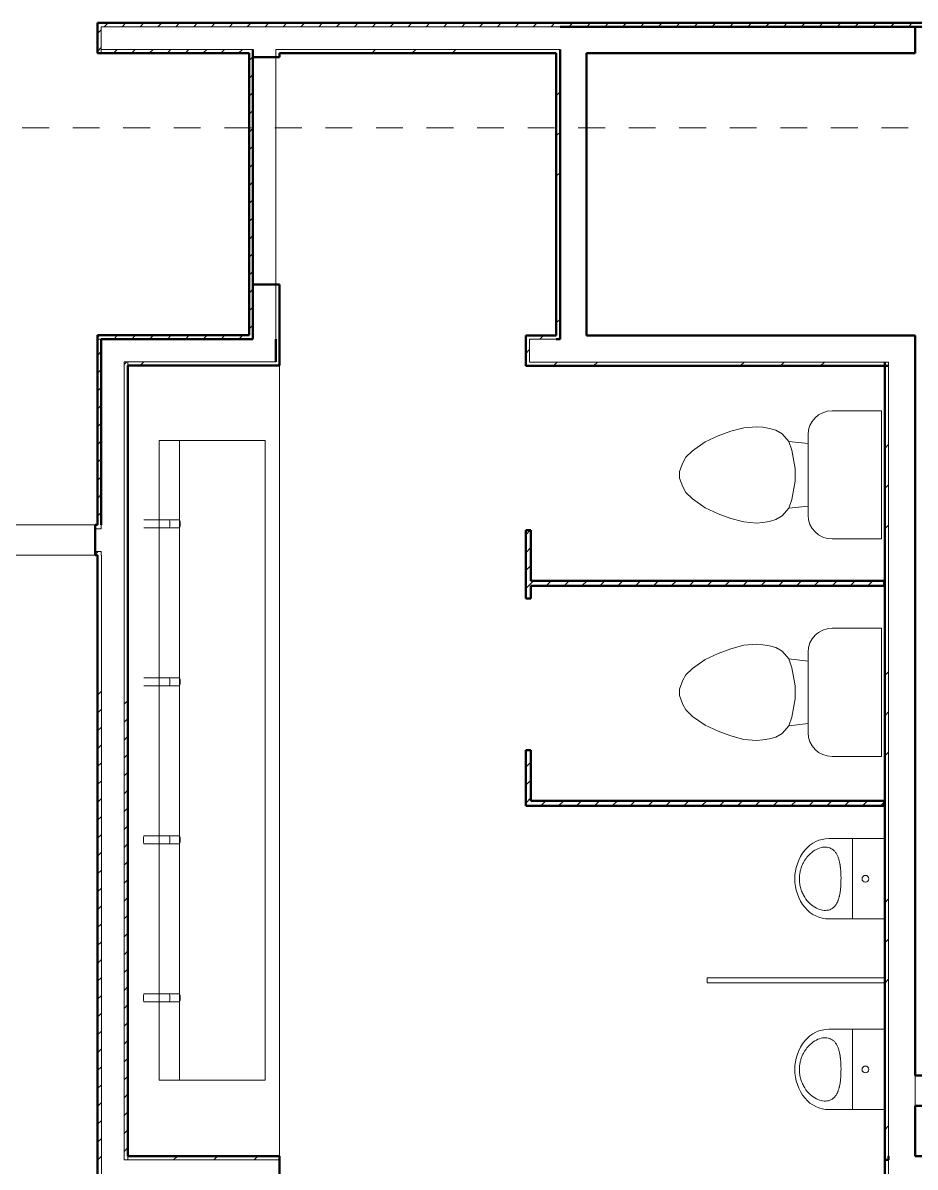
# Model space of a CAD drawing. Header units: inches. Extents: x -3 to 209, y -384 to 20.
# Drawn here: x 158.563 to 162.094, y -181.977 to -177.453 of the extents above; entities that cross this region are included whole.
import ezdxf

# ---------------------------------------------------------------- set-up
doc = ezdxf.new("R2010")
doc.units = ezdxf.units.IN
doc.header["$MEASUREMENT"] = 0
doc.linetypes.add('Grid Line', pattern=[0.022225, 0.0127, -0.003175, 0.003175, -0.003175])
doc.linetypes.add('Grid Line 1_2_', pattern=[0.022225, 0.0127, -0.003175, 0.003175, -0.003175])
for name, color, linetype, lineweight in [('A-GENM', 253, 'Continuous', 9), ('A-WALL-PATT', 253, 'Continuous', 50), ('P-SANR-FIXT', 253, 'Continuous', 9), ('S-GRID', 253, 'Continuous', 9)]:
    doc.layers.add(name, color=color, linetype=linetype, lineweight=lineweight)
doc.layers.add('A-WALL', color=253, linetype='Continuous')

msp = doc.modelspace()

# ---------------------------------------------------------------- linework, layer by layer
at = {"layer": 'A-GENM'}
for p, q in [((159.5787, -181.9336), (159.5787, -178.8036)), ((159.1025, -181.6336), (159.1025, -179.1036)), ((159.1025, -179.1036), (159.5217, -179.1036)), ((159.1825, -179.1036), (159.1825, -181.6336)), ((159.5217, -179.1036), (159.5217, -181.6336)), ((159.1025, -181.6336), (159.5217, -181.6336))]:
    msp.add_line(p, q, dxfattribs=at)
at = {"layer": 'A-WALL', "lineweight": 50}
for p, q in [((165.1732, -177.4525), (158.8586, -177.4525)), ((158.8586, -177.4525), (158.8586, -177.4675)), ((158.8586, -177.4675), (158.8586, -177.5725)), ((162.0932, -177.4675), (160.6888, -177.4675)), ((160.6888, -177.4675), (165.1732, -177.4675)), ((162.0932, -177.5725), (162.0932, -177.4675)), ((158.8586, -177.5725), (158.8736, -177.5725)), ((158.8736, -177.5725), (159.4586, -177.5725)), ((159.4586, -177.5725), (159.4586, -178.6875)), ((159.4736, -177.5575), (159.4736, -177.5875)), ((159.4736, -177.5725), (159.4736, -177.5575)), ((159.4736, -178.7025), (159.4736, -177.5725)), ((159.5786, -177.5875), (159.5786, -177.5725)), ((159.5786, -177.5725), (160.6738, -177.5725)), ((160.6738, -177.5725), (160.6738, -178.6887)), ((160.6888, -177.5575), (160.6888, -177.5725)), ((160.6888, -177.5725), (160.6888, -177.5575)), ((160.6888, -177.5725), (160.6888, -178.7037)), ((160.6888, -178.7037), (160.6888, -177.5725)), ((160.7938, -178.6887), (160.7938, -177.5725)), ((160.7938, -177.5725), (162.0932, -177.5725)), ((159.4736, -177.5875), (159.5636, -177.5875)), ((159.5636, -177.5875), (159.5786, -177.5875)), ((159.5636, -178.4875), (159.4736, -178.4875)), ((159.4736, -178.4875), (159.4736, -178.7025)), ((159.5786, -178.4875), (159.5636, -178.4875)), ((159.5786, -178.7925), (159.5786, -178.4875)), ((159.4586, -178.6875), (158.8586, -178.6875)), ((158.8586, -178.6875), (158.8586, -178.7025)), ((158.8586, -178.7025), (158.8586, -179.4378)), ((159.4736, -178.7025), (158.8736, -178.7025)), ((158.8736, -178.7025), (158.8736, -178.7925)), ((158.8736, -178.7025), (159.4586, -178.7025)), ((158.8736, -179.4378), (158.8736, -178.7025)), ((159.4586, -178.7025), (159.4736, -178.7025)), ((159.5636, -178.7925), (159.5636, -178.7025)), ((159.5636, -178.7025), (159.5636, -178.7925)), ((160.6738, -178.6887), (160.5532, -178.6887)), ((160.5532, -178.6887), (160.5532, -178.7037)), ((160.5532, -178.7037), (160.5532, -178.7937)), ((160.6888, -178.7037), (160.6738, -178.7037)), ((160.6738, -178.7037), (160.6888, -178.7037)), ((162.0932, -178.6887), (160.7938, -178.6887)), ((162.0932, -178.7937), (162.0932, -178.6887)), ((158.8736, -178.7925), (158.8736, -179.4378)), ((159.5786, -178.8075), (159.5786, -178.7925)), ((160.5532, -178.7937), (160.5532, -178.8087)), ((161.9732, -178.7937), (161.9732, -182.0535)), ((162.0932, -181.6146), (162.0932, -178.7937)), ((158.9786, -178.8075), (159.5786, -178.8075)), ((158.9787, -181.9336), (158.9787, -178.8075)), ((160.5732, -178.8087), (160.5532, -178.8087)), ((160.5532, -178.8087), (161.9882, -178.8087)), ((158.8586, -179.4378), (158.8489, -179.4378)), ((158.8489, -179.4378), (158.8489, -179.4528)), ((158.8489, -179.4528), (158.8489, -179.5428)), ((160.5533, -179.4588), (160.5533, -179.7288)), ((160.5733, -179.4588), (160.5533, -179.4588)), ((160.5733, -179.6588), (160.5733, -179.4588)), ((158.8489, -179.5428), (158.8489, -179.5578)), ((158.8489, -179.5578), (158.8586, -179.5578)), ((158.8587, -179.5578), (158.8587, -185.0436)), ((161.9707, -179.6588), (160.5733, -179.6588)), ((161.9707, -179.6788), (161.9707, -179.6588)), ((160.5733, -179.7288), (160.5733, -179.6788)), ((160.5733, -179.6788), (161.9707, -179.6788)), ((160.5533, -179.7288), (160.5733, -179.7288)), ((160.5533, -180.3288), (160.5533, -180.5488)), ((160.5733, -180.3288), (160.5533, -180.3288)), ((160.5733, -180.5288), (160.5733, -180.3288)), ((160.5533, -180.5488), (160.5733, -180.5488)), ((161.9707, -180.5288), (160.5733, -180.5288)), ((160.5733, -180.5488), (161.9707, -180.5488)), ((161.9707, -180.5488), (161.9707, -180.5288)), ((162.7906, -181.6146), (162.0932, -181.6146)), ((162.0932, -181.9335), (162.0932, -181.7346)), ((162.0932, -181.7346), (162.7906, -181.7346)), ((159.5787, -181.9336), (158.9787, -181.9336)), ((159.5787, -181.9486), (159.5787, -181.9336)), ((159.5787, -182.0386), (159.5787, -181.9486)), ((161.9732, -181.9485), (161.9882, -181.9485)), ((161.9882, -181.9485), (161.9882, -181.9335)), ((168.4052, -181.9335), (162.0932, -181.9335))]:
    msp.add_line(p, q, dxfattribs=at)
at = {"layer": 'A-WALL', "lineweight": 18}
for p, q in [((160.6888, -177.4675), (158.8736, -177.4675)), ((158.8736, -177.4675), (158.8736, -177.5575)), ((158.8736, -177.4675), (160.6888, -177.4675)), ((158.8736, -177.5575), (159.4736, -177.5575)), ((159.4736, -177.5575), (158.8736, -177.5575)), ((158.8736, -177.5575), (158.8736, -177.5725)), ((159.5636, -177.5875), (159.5636, -177.5575)), ((159.5786, -177.5575), (159.5636, -177.5575)), ((159.5636, -177.5575), (159.5636, -177.5875)), ((159.5786, -177.5575), (160.6888, -177.5575)), ((160.6888, -177.5575), (159.5786, -177.5575)), ((159.5636, -178.7025), (159.5636, -178.4875)), ((159.5636, -178.4875), (159.5636, -178.7025)), ((158.8736, -178.7025), (158.8586, -178.7025)), ((160.6738, -178.7037), (160.5682, -178.7037)), ((160.5682, -178.7037), (160.5682, -178.7937)), ((160.5682, -178.7037), (160.6738, -178.7037)), ((158.9786, -178.7925), (158.9636, -178.7925)), ((158.9637, -178.7925), (158.9637, -181.9486)), ((158.9637, -181.9486), (158.9637, -178.7926)), ((158.9786, -178.7925), (159.5636, -178.7925)), ((159.5636, -178.7925), (158.9786, -178.7925)), ((158.9786, -178.7925), (158.9786, -178.8075)), ((160.5682, -178.7937), (160.7938, -178.7937)), ((160.7938, -178.7937), (160.5682, -178.7937)), ((160.7938, -178.7937), (161.9732, -178.7937)), ((161.9882, -178.7937), (160.7938, -178.7937)), ((161.9882, -178.7937), (161.9732, -178.7937)), ((161.9882, -178.7937), (161.9882, -178.8087)), ((161.9882, -178.8087), (161.9882, -178.7937)), ((161.9882, -178.8087), (161.9882, -178.7937)), ((161.9882, -178.8087), (161.9882, -181.9335)), ((161.9882, -182.0535), (161.9882, -178.8087)), ((158.8736, -179.4528), (158.8736, -179.4378)), ((158.8736, -179.4528), (158.8489, -179.4528)), ((158.8489, -179.4528), (158.8736, -179.4528)), ((158.8489, -179.5428), (158.8736, -179.5428)), ((158.8736, -179.5428), (158.8489, -179.5428)), ((158.8736, -179.5578), (158.8736, -179.5428)), ((158.8737, -179.5578), (158.8737, -184.9336)), ((158.8737, -182.0386), (158.8737, -179.5578)), ((161.2707, -181.2288), (161.9707, -181.2288)), ((161.2707, -181.2288), (161.2707, -181.2488)), ((161.9707, -181.2288), (161.9707, -181.2488)), ((161.9707, -181.2488), (161.2707, -181.2488)), ((162.0932, -181.6146), (162.0932, -181.7346)), ((158.9637, -181.9486), (158.9787, -181.9486)), ((158.9787, -181.9336), (158.9787, -181.9486)), ((159.5787, -181.9486), (158.9787, -181.9486)), ((158.9787, -181.9486), (159.5787, -181.9486)), ((161.9882, -181.9485), (161.9882, -181.9335))]:
    msp.add_line(p, q, dxfattribs=at)
at = {"layer": 'A-WALL', "lineweight": 9}
for p, q in [((159.5636, -177.5875), (159.5636, -178.4875)), ((157.2889, -179.4378), (158.8489, -179.4378)), ((158.8489, -179.5578), (157.2889, -179.5578))]:
    msp.add_line(p, q, dxfattribs=at)
at = {"layer": 'A-WALL-PATT', "linetype": 'Continuous', "lineweight": 9}
for p, q in [((158.8586, -177.4944), (158.8736, -177.4794)), ((158.8855, -177.4675), (158.9005, -177.4525)), ((158.9562, -177.4675), (158.9712, -177.4525)), ((159.0269, -177.4675), (159.0419, -177.4525)), ((159.0976, -177.4675), (159.1126, -177.4525)), ((159.1683, -177.4675), (159.1833, -177.4525)), ((159.239, -177.4675), (159.254, -177.4525)), ((159.3097, -177.4675), (159.3247, -177.4525)), ((159.3805, -177.4675), (159.3955, -177.4525)), ((159.4512, -177.4675), (159.4662, -177.4525)), ((159.5219, -177.4675), (159.5369, -177.4525)), ((159.5926, -177.4675), (159.6076, -177.4525)), ((159.6633, -177.4675), (159.6783, -177.4525)), ((159.734, -177.4675), (159.749, -177.4525)), ((159.8047, -177.4675), (159.8197, -177.4525)), ((159.8754, -177.4675), (159.8904, -177.4525)), ((159.9461, -177.4675), (159.9611, -177.4525)), ((160.0169, -177.4675), (160.0319, -177.4525)), ((160.0876, -177.4675), (160.1026, -177.4525)), ((160.1583, -177.4675), (160.1733, -177.4525)), ((160.229, -177.4675), (160.244, -177.4525)), ((160.2997, -177.4675), (160.3147, -177.4525)), ((160.3704, -177.4675), (160.3854, -177.4525)), ((160.4411, -177.4675), (160.4561, -177.4525)), ((160.5118, -177.4675), (160.5268, -177.4525)), ((160.5825, -177.4675), (160.5975, -177.4525)), ((160.6532, -177.4675), (160.6682, -177.4525)), ((160.724, -177.4675), (160.739, -177.4525)), ((160.7947, -177.4675), (160.8097, -177.4525)), ((160.8654, -177.4675), (160.8804, -177.4525)), ((160.9361, -177.4675), (160.9511, -177.4525)), ((161.0068, -177.4675), (161.0218, -177.4525)), ((161.0775, -177.4675), (161.0925, -177.4525)), ((161.1482, -177.4675), (161.1632, -177.4525)), ((161.2189, -177.4675), (161.2339, -177.4525)), ((161.2896, -177.4675), (161.3046, -177.4525)), ((161.3604, -177.4675), (161.3754, -177.4525)), ((161.4311, -177.4675), (161.4461, -177.4525)), ((161.5018, -177.4675), (161.5168, -177.4525)), ((161.5725, -177.4675), (161.5875, -177.4525)), ((161.6432, -177.4675), (161.6582, -177.4525)), ((161.7139, -177.4675), (161.7289, -177.4525)), ((161.7846, -177.4675), (161.7996, -177.4525)), ((161.8553, -177.4675), (161.8703, -177.4525)), ((161.926, -177.4675), (161.941, -177.4525)), ((161.9968, -177.4675), (162.0118, -177.4525)), ((162.0675, -177.4675), (162.0825, -177.4525)), ((158.8586, -177.5651), (158.8736, -177.5501)), ((158.9219, -177.5725), (158.9369, -177.5575)), ((158.9926, -177.5725), (159.0076, -177.5575)), ((159.0633, -177.5725), (159.0783, -177.5575)), ((159.134, -177.5725), (159.149, -177.5575)), ((159.2047, -177.5725), (159.2197, -177.5575)), ((159.2755, -177.5725), (159.2905, -177.5575)), ((159.3462, -177.5725), (159.3612, -177.5575)), ((159.4169, -177.5725), (159.4319, -177.5575)), ((159.9438, -177.5725), (159.9588, -177.5575)), ((160.1028, -177.5725), (160.1178, -177.5575)), ((160.2618, -177.5725), (160.2768, -177.5575)), ((159.4586, -177.6015), (159.4736, -177.5865)), ((159.4586, -177.6722), (159.4736, -177.6572)), ((159.4586, -177.7429), (159.4736, -177.7279)), ((160.6738, -177.7405), (160.6888, -177.7255)), ((159.4586, -177.8136), (159.4736, -177.7986)), ((159.4586, -177.8843), (159.4736, -177.8693)), ((160.6738, -177.8995), (160.6888, -177.8845)), ((159.4586, -177.955), (159.4736, -177.94)), ((159.4586, -178.0257), (159.4736, -178.0107)), ((160.6738, -178.0585), (160.6888, -178.0435)), ((159.4586, -178.0965), (159.4736, -178.0815)), ((159.4586, -178.1672), (159.4736, -178.1522)), ((159.4586, -178.2379), (159.4736, -178.2229)), ((159.4586, -178.3086), (159.4736, -178.2936)), ((159.4586, -178.3793), (159.4736, -178.3643)), ((159.4586, -178.45), (159.4736, -178.435)), ((159.4586, -178.5207), (159.4736, -178.5057)), ((159.4586, -178.5914), (159.4736, -178.5764)), ((160.6738, -178.6385), (160.6888, -178.6235)), ((159.4586, -178.6621), (159.4736, -178.6471)), ((158.8586, -178.6965), (158.8675, -178.6875)), ((158.9232, -178.7025), (158.9382, -178.6875)), ((158.994, -178.7025), (159.009, -178.6875)), ((159.0647, -178.7025), (159.0797, -178.6875)), ((159.1354, -178.7025), (159.1504, -178.6875)), ((159.2061, -178.7025), (159.2211, -178.6875)), ((159.2768, -178.7025), (159.2918, -178.6875)), ((159.3475, -178.7025), (159.3625, -178.6875)), ((159.4182, -178.7025), (159.4332, -178.6875)), ((160.6086, -178.7037), (160.6236, -178.6887)), ((158.8586, -178.7672), (158.8736, -178.7522)), ((160.5532, -178.7592), (160.5682, -178.7442)), ((158.9636, -178.8036), (158.9747, -178.7925)), ((159.0267, -178.8075), (159.0417, -178.7925)), ((160.6626, -178.8087), (160.6776, -178.7937)), ((160.8216, -178.8087), (160.8366, -178.7937)), ((161.4017, -178.8087), (161.4167, -178.7937)), ((161.5607, -178.8087), (161.5757, -178.7937)), ((161.7197, -178.8087), (161.7347, -178.7937)), ((158.8586, -178.8379), (158.8736, -178.8229)), ((158.8586, -178.9086), (158.8736, -178.8936)), ((158.8586, -178.9793), (158.8736, -178.9643)), ((158.8586, -179.05), (158.8736, -179.035)), ((158.8586, -179.1207), (158.8736, -179.1057)), ((161.9732, -179.1352), (161.9882, -179.1202)), ((161.9733, -179.1351), (161.9883, -179.1201)), ((158.8586, -179.1914), (158.8736, -179.1764)), ((158.8586, -179.2621), (158.8736, -179.2471)), ((161.9732, -179.2942), (161.9882, -179.2792)), ((161.9733, -179.2941), (161.9883, -179.2791)), ((158.8586, -179.3329), (158.8736, -179.3179)), ((158.8586, -179.4036), (158.8736, -179.3886)), ((161.9732, -179.4532), (161.9882, -179.4382)), ((161.9733, -179.4531), (161.9883, -179.4381)), ((160.5533, -179.4767), (160.5711, -179.4588)), ((160.5533, -179.5474), (160.5733, -179.5274)), ((158.8489, -179.5547), (158.8608, -179.5428)), ((160.5533, -179.6181), (160.5733, -179.5981)), ((160.5733, -179.6688), (160.5833, -179.6588)), ((160.634, -179.6788), (160.654, -179.6588)), ((160.7047, -179.6788), (160.7247, -179.6588)), ((160.7754, -179.6788), (160.7954, -179.6588)), ((160.8461, -179.6788), (160.8661, -179.6588)), ((160.9168, -179.6788), (160.9368, -179.6588)), ((160.9875, -179.6788), (161.0075, -179.6588)), ((161.0582, -179.6788), (161.0782, -179.6588)), ((161.129, -179.6788), (161.149, -179.6588)), ((161.1997, -179.6788), (161.2197, -179.6588)), ((161.2704, -179.6788), (161.2904, -179.6588)), ((161.3411, -179.6788), (161.3611, -179.6588)), ((161.4118, -179.6788), (161.4318, -179.6588)), ((161.4825, -179.6788), (161.5025, -179.6588)), ((161.5532, -179.6788), (161.5732, -179.6588)), ((161.6239, -179.6788), (161.6439, -179.6588)), ((161.6946, -179.6788), (161.7146, -179.6588)), ((161.7654, -179.6788), (161.7854, -179.6588)), ((161.8361, -179.6788), (161.8561, -179.6588)), ((161.9068, -179.6788), (161.9268, -179.6588)), ((160.5533, -179.6888), (160.5733, -179.6688)), ((161.9732, -180.0332), (161.9882, -180.0182)), ((161.9733, -180.0331), (161.9883, -180.0181)), ((158.8587, -180.1106), (158.8737, -180.0956)), ((158.9637, -180.147), (158.9787, -180.132)), ((158.8587, -180.1813), (158.8737, -180.1663)), ((158.9637, -180.2177), (158.9787, -180.2027)), ((161.9732, -180.1922), (161.9882, -180.1772)), ((161.9733, -180.1921), (161.9883, -180.1771)), ((158.8587, -180.252), (158.8737, -180.237)), ((158.9637, -180.2884), (158.9787, -180.2734)), ((158.8587, -180.3227), (158.8737, -180.3077)), ((161.9732, -180.3512), (161.9882, -180.3362)), ((161.9733, -180.3511), (161.9883, -180.3361)), ((158.8587, -180.3934), (158.8737, -180.3784)), ((158.9637, -180.3591), (158.9787, -180.3441)), ((160.5533, -180.3959), (160.5733, -180.3759)), ((158.9637, -180.4298), (158.9787, -180.4148)), ((158.8587, -180.4641), (158.8737, -180.4491)), ((160.5533, -180.4666), (160.5733, -180.4466)), ((158.8587, -180.5348), (158.8737, -180.5198)), ((158.9637, -180.5006), (158.9787, -180.4856)), ((160.5533, -180.5373), (160.5733, -180.5173)), ((158.9637, -180.5713), (158.9787, -180.5563)), ((160.6125, -180.5488), (160.6325, -180.5288)), ((160.6832, -180.5488), (160.7032, -180.5288)), ((160.7539, -180.5488), (160.7739, -180.5288)), ((160.8246, -180.5488), (160.8446, -180.5288)), ((160.8954, -180.5488), (160.9154, -180.5288)), ((160.9661, -180.5488), (160.9861, -180.5288)), ((161.0368, -180.5488), (161.0568, -180.5288)), ((161.1075, -180.5488), (161.1275, -180.5288)), ((161.1782, -180.5488), (161.1982, -180.5288)), ((161.2489, -180.5488), (161.2689, -180.5288)), ((161.3196, -180.5488), (161.3396, -180.5288)), ((161.3903, -180.5488), (161.4103, -180.5288)), ((161.461, -180.5488), (161.481, -180.5288)), ((161.5318, -180.5488), (161.5518, -180.5288)), ((161.6025, -180.5488), (161.6225, -180.5288)), ((161.6732, -180.5488), (161.6932, -180.5288)), ((161.7439, -180.5488), (161.7639, -180.5288)), ((161.8146, -180.5488), (161.8346, -180.5288)), ((161.8853, -180.5488), (161.9053, -180.5288)), ((161.956, -180.5488), (161.9707, -180.5341)), ((158.8587, -180.6056), (158.8737, -180.5906)), ((158.9637, -180.642), (158.9787, -180.627)), ((158.8587, -180.6763), (158.8737, -180.6613)), ((158.9637, -180.7127), (158.9787, -180.6977)), ((158.8587, -180.747), (158.8737, -180.732)), ((158.9637, -180.7834), (158.9787, -180.7684)), ((158.8587, -180.8177), (158.8737, -180.8027)), ((158.9637, -180.8541), (158.9787, -180.8391)), ((158.8587, -180.8884), (158.8737, -180.8734)), ((158.9637, -180.9248), (158.9787, -180.9098)), ((161.9732, -180.9313), (161.9882, -180.9163)), ((161.9733, -180.9312), (161.9883, -180.9162)), ((158.8587, -180.9591), (158.8737, -180.9441)), ((158.8587, -181.0298), (158.8737, -181.0148)), ((158.9637, -180.9955), (158.9787, -180.9805)), ((158.9637, -181.0662), (158.9787, -181.0512)), ((158.8587, -181.1005), (158.8737, -181.0855)), ((161.9732, -181.0903), (161.9882, -181.0753)), ((161.9733, -181.0902), (161.9883, -181.0752)), ((158.8587, -181.1712), (158.8737, -181.1562)), ((158.9637, -181.137), (158.9787, -181.122)), ((158.9637, -181.2077), (158.9787, -181.1927)), ((158.8587, -181.242), (158.8737, -181.227)), ((161.9732, -181.2493), (161.9882, -181.2343)), ((161.9733, -181.2492), (161.9883, -181.2342)), ((158.9637, -181.2784), (158.9787, -181.2634)), ((158.8587, -181.3127), (158.8737, -181.2977)), ((158.9637, -181.3491), (158.9787, -181.3341)), ((158.8587, -181.3834), (158.8737, -181.3684)), ((158.9637, -181.4198), (158.9787, -181.4048)), ((158.8587, -181.4541), (158.8737, -181.4391)), ((158.8587, -181.5248), (158.8737, -181.5098)), ((158.9637, -181.4905), (158.9787, -181.4755)), ((158.9637, -181.5612), (158.9787, -181.5462)), ((158.8587, -181.5955), (158.8737, -181.5805)), ((158.8587, -181.6662), (158.8737, -181.6512)), ((158.9637, -181.6319), (158.9787, -181.6169)), ((158.9637, -181.7026), (158.9787, -181.6876)), ((158.8587, -181.7369), (158.8737, -181.7219)), ((158.9637, -181.7734), (158.9787, -181.7584)), ((158.8587, -181.8076), (158.8737, -181.7926)), ((158.9637, -181.8441), (158.9787, -181.8291)), ((161.9732, -181.8293), (161.9882, -181.8143)), ((158.8587, -181.8784), (158.8737, -181.8634)), ((158.9637, -181.9148), (158.9787, -181.8998)), ((158.8587, -181.9491), (158.8737, -181.9341)), ((159.1598, -181.9486), (159.1748, -181.9336)), ((159.3188, -181.9486), (159.3338, -181.9336)), ((159.4778, -181.9486), (159.4928, -181.9336))]:
    msp.add_line(p, q, dxfattribs=at)
at = {"layer": 'P-SANR-FIXT'}
for p, q in [((161.7648, -178.9863), (161.961, -178.9863)), ((161.961, -178.9863), (161.961, -179.4931)), ((161.3647, -179.0673), (161.3139, -179.0858)), ((161.4157, -179.0537), (161.3647, -179.0673)), ((161.4663, -179.0492), (161.4157, -179.0537)), ((161.4916, -179.0514), (161.4663, -179.0492)), ((161.5171, -179.0559), (161.4916, -179.0514)), ((161.5425, -179.0627), (161.5171, -179.0559)), ((161.5679, -179.0771), (161.5425, -179.0627)), ((161.2631, -179.1095), (161.2123, -179.1447)), ((161.3139, -179.0858), (161.2631, -179.1095)), ((161.5933, -179.1074), (161.5679, -179.0771)), ((161.606, -179.1423), (161.5933, -179.1074)), ((161.6701, -179.1162), (161.5933, -179.1074)), ((161.6701, -179.3985), (161.6701, -179.081)), ((161.2123, -179.1447), (161.1869, -179.1701)), ((161.6187, -179.2143), (161.606, -179.1423)), ((161.1742, -179.1921), (161.1615, -179.227)), ((161.1869, -179.1701), (161.1742, -179.1921)), ((161.1615, -179.227), (161.1615, -179.2524)), ((161.1615, -179.2524), (161.1742, -179.2873)), ((161.6187, -179.2651), (161.6187, -179.2143)), ((161.1742, -179.2873), (161.1869, -179.3093)), ((161.606, -179.3372), (161.6187, -179.2651)), ((161.1869, -179.3093), (161.2123, -179.3347)), ((161.2123, -179.3347), (161.2631, -179.37)), ((161.5933, -179.372), (161.606, -179.3372)), ((161.2631, -179.37), (161.3139, -179.3936)), ((161.5679, -179.4023), (161.5933, -179.372)), ((161.6701, -179.3632), (161.5933, -179.372)), ((159.1832, -179.4172), (159.0416, -179.4172)), ((161.3139, -179.3936), (161.3647, -179.4121)), ((161.3647, -179.4121), (161.4157, -179.4258)), ((161.4157, -179.4258), (161.4663, -179.4302)), ((161.4663, -179.4302), (161.4916, -179.428)), ((161.4916, -179.428), (161.5171, -179.4235)), ((161.5171, -179.4235), (161.5425, -179.4167)), ((161.5425, -179.4167), (161.5679, -179.4023)), ((159.0416, -179.449), (159.1832, -179.449)), ((161.961, -179.4931), (161.7648, -179.4931)), ((161.7648, -179.8463), (161.961, -179.8463)), ((161.961, -179.8463), (161.961, -180.3531)), ((161.3647, -179.9273), (161.3139, -179.9458)), ((161.4157, -179.9137), (161.3647, -179.9273)), ((161.4663, -179.9092), (161.4157, -179.9137)), ((161.4916, -179.9114), (161.4663, -179.9092)), ((161.5171, -179.9159), (161.4916, -179.9114)), ((161.5425, -179.9227), (161.5171, -179.9159)), ((161.5679, -179.9371), (161.5425, -179.9227)), ((161.2631, -179.9695), (161.2123, -180.0047)), ((161.3139, -179.9458), (161.2631, -179.9695)), ((161.5933, -179.9674), (161.5679, -179.9371)), ((161.606, -180.0023), (161.5933, -179.9674)), ((161.6701, -179.9762), (161.5933, -179.9674)), ((161.6701, -180.2585), (161.6701, -179.941)), ((161.2123, -180.0047), (161.1869, -180.0301)), ((161.6187, -180.0743), (161.606, -180.0023)), ((159.1832, -180.0422), (159.0416, -180.0422)), ((161.1742, -180.0521), (161.1615, -180.087)), ((161.1869, -180.0301), (161.1742, -180.0521)), ((159.0416, -180.074), (159.1832, -180.074)), ((161.1615, -180.087), (161.1615, -180.1124)), ((161.1615, -180.1124), (161.1742, -180.1473)), ((161.6187, -180.1251), (161.6187, -180.0743)), ((161.1742, -180.1473), (161.1869, -180.1693)), ((161.606, -180.1972), (161.6187, -180.1251)), ((161.1869, -180.1693), (161.2123, -180.1947)), ((161.2123, -180.1947), (161.2631, -180.23)), ((161.5933, -180.232), (161.606, -180.1972)), ((161.2631, -180.23), (161.3139, -180.2536)), ((161.5679, -180.2623), (161.5933, -180.232)), ((161.6701, -180.2232), (161.5933, -180.232)), ((161.3139, -180.2536), (161.3647, -180.2721)), ((161.3647, -180.2721), (161.4157, -180.2858)), ((161.4157, -180.2858), (161.4663, -180.2902)), ((161.4663, -180.2902), (161.4916, -180.288)), ((161.4916, -180.288), (161.5171, -180.2835)), ((161.5171, -180.2835), (161.5425, -180.2767)), ((161.5425, -180.2767), (161.5679, -180.2623)), ((161.961, -180.3531), (161.7648, -180.3531)), ((159.1832, -180.6672), (159.0416, -180.6672)), ((159.0416, -180.699), (159.1832, -180.699)), ((161.9733, -180.678), (161.7523, -180.678)), ((161.8463, -180.9955), (161.8463, -180.678)), ((161.9733, -180.9955), (161.9733, -180.678)), ((161.7523, -180.9955), (161.9733, -180.9955)), ((159.1832, -181.2922), (159.0416, -181.2922)), ((159.0416, -181.324), (159.1832, -181.324)), ((161.9733, -181.4318), (161.7523, -181.4318)), ((161.8463, -181.7493), (161.8463, -181.4318)), ((161.9733, -181.7493), (161.9733, -181.4318)), ((161.7523, -181.7493), (161.9733, -181.7493))]:
    msp.add_line(p, q, dxfattribs=at)
for centre in [(161.8971, -180.8368), (161.8971, -181.5906)]:
    msp.add_circle(centre, 0.0134, dxfattribs=at)
for centre, radius, start, end in [((161.7648, -179.081), 0.0946, 90, 180), ((159.0684, -179.4331), 0.0769, 348.0786, 11.9214), ((159.1386, -179.4331), 0.0474, 340.4131, 19.5869), ((161.7648, -179.3985), 0.0946, 180, 270), ((161.7648, -179.941), 0.0946, 90, 180), ((159.0684, -180.0581), 0.0769, 348.0786, 11.9214), ((159.1386, -180.0581), 0.0474, 340.4131, 19.5869), ((161.7648, -180.2585), 0.0946, 180, 270), ((159.1122, -180.6831), 0.0723, 167.3217, 192.6783), ((159.0684, -180.6831), 0.0769, 348.0786, 11.9214), ((159.1386, -180.6831), 0.0474, 340.4131, 19.5869), ((161.7523, -180.7994), 0.1214, 90, 140.8479), ((161.7982, -180.8368), 0.1806, 140.8479, 219.1521), ((161.7523, -180.8742), 0.1214, 219.1521, 270), ((159.1122, -181.3081), 0.0723, 167.3217, 192.6783), ((159.0684, -181.3081), 0.0769, 348.0786, 11.9214), ((159.1386, -181.3081), 0.0474, 340.4131, 19.5869), ((161.7523, -181.5532), 0.1214, 90, 140.8479), ((161.7982, -181.5906), 0.1806, 140.8479, 219.1521), ((161.7523, -181.6279), 0.1214, 219.1521, 270)]:
    msp.add_arc(centre, radius, start, end, dxfattribs=at)
for points, knots in [([(161.6358, -180.8368), (161.6358, -180.8317), (161.6364, -180.8216), (161.6384, -180.8093), (161.6408, -180.7998), (161.6437, -180.7906), (161.6481, -180.7795), (161.6534, -180.7693), (161.6581, -180.7618), (161.6656, -180.751), (161.68, -180.735), (161.7027, -180.7192), (161.7236, -180.7122), (161.7394, -180.7112), (161.7505, -180.7127), (161.7606, -180.7164), (161.7697, -180.7222), (161.7774, -180.7301), (161.7829, -180.7383), (161.7867, -180.7457), (161.7892, -180.7518), (161.7914, -180.7583), (161.7934, -180.7653), (161.7948, -180.7715), (161.7958, -180.7767), (161.7965, -180.7807), (161.7971, -180.7848), (161.7977, -180.7891), (161.7982, -180.7935), (161.7987, -180.7979), (161.7991, -180.8025), (161.7995, -180.8088), (161.8, -180.8168), (161.8003, -180.8266), (161.8004, -180.8333), (161.8004, -180.8368)], [-1, -1, -1, -1, -0.965909, -0.931818, -0.914773, -0.897727, -0.863636, -0.829545, -0.8125, -0.795455, -0.727273, -0.636364, -0.545455, -0.5, -0.454545, -0.409091, -0.363636, -0.318182, -0.272727, -0.25, -0.227273, -0.204545, -0.181818, -0.159091, -0.147727, -0.136364, -0.125, -0.113636, -0.102273, -0.090909, -0.079545, -0.068182, -0.045455, -0.022727, 0, 0, 0, 0]), ([(161.8004, -180.8368), (161.8003, -180.842), (161.8002, -180.8495), (161.7999, -180.8592), (161.7994, -180.8664), (161.799, -180.8723), (161.7986, -180.8768), (161.7981, -180.8812), (161.7974, -180.8867), (161.7965, -180.8929), (161.7954, -180.8989), (161.7944, -180.9037), (161.7936, -180.9073), (161.7926, -180.9109), (161.7914, -180.9153), (161.79, -180.9194), (161.7888, -180.9225), (161.787, -180.9271), (161.7834, -180.9345), (161.7774, -180.9435), (161.7697, -180.9514), (161.7606, -180.9572), (161.7505, -180.9609), (161.7394, -180.9624), (161.7236, -180.9614), (161.7027, -180.9544), (161.6779, -180.9372), (161.6596, -180.9156), (161.6479, -180.8942), (161.6412, -180.8763), (161.6368, -180.857), (161.6358, -180.8436), (161.6358, -180.8368)], [-1, -1, -1, -1, -0.965909, -0.948864, -0.931818, -0.914773, -0.90625, -0.897727, -0.880682, -0.863636, -0.846591, -0.829545, -0.821023, -0.8125, -0.795455, -0.778409, -0.769886, -0.761364, -0.727273, -0.681818, -0.636364, -0.590909, -0.545455, -0.5, -0.454545, -0.363636, -0.272727, -0.181818, -0.136364, -0.090909, -0.045455, 0, 0, 0, 0]), ([(161.6358, -181.5906), (161.6358, -181.5855), (161.6364, -181.5754), (161.6384, -181.5631), (161.6408, -181.5536), (161.6437, -181.5443), (161.6481, -181.5333), (161.6534, -181.5231), (161.6581, -181.5155), (161.6656, -181.5047), (161.68, -181.4887), (161.7027, -181.4729), (161.7236, -181.466), (161.7394, -181.465), (161.7505, -181.4665), (161.7606, -181.4702), (161.7697, -181.476), (161.7774, -181.4839), (161.7829, -181.492), (161.7867, -181.4995), (161.7892, -181.5056), (161.7914, -181.5121), (161.7934, -181.519), (161.7948, -181.5253), (161.7958, -181.5305), (161.7965, -181.5345), (161.7971, -181.5386), (161.7977, -181.5429), (161.7982, -181.5472), (161.7987, -181.5517), (161.7991, -181.5563), (161.7995, -181.5626), (161.8, -181.5706), (161.8003, -181.5803), (161.8004, -181.5871), (161.8004, -181.5906)], [-1, -1, -1, -1, -0.965909, -0.931818, -0.914773, -0.897727, -0.863636, -0.829545, -0.8125, -0.795455, -0.727273, -0.636364, -0.545455, -0.5, -0.454545, -0.409091, -0.363636, -0.318182, -0.272727, -0.25, -0.227273, -0.204545, -0.181818, -0.159091, -0.147727, -0.136364, -0.125, -0.113636, -0.102273, -0.090909, -0.079545, -0.068182, -0.045455, -0.022727, 0, 0, 0, 0]), ([(161.8004, -181.5906), (161.8003, -181.5957), (161.8002, -181.6033), (161.7999, -181.6129), (161.7994, -181.6202), (161.799, -181.626), (161.7986, -181.6306), (161.7981, -181.635), (161.7974, -181.6404), (161.7965, -181.6467), (161.7954, -181.6527), (161.7944, -181.6574), (161.7936, -181.6611), (161.7926, -181.6647), (161.7914, -181.669), (161.79, -181.6731), (161.7888, -181.6763), (161.787, -181.6809), (161.7834, -181.6883), (161.7774, -181.6973), (161.7697, -181.7051), (161.7606, -181.711), (161.7505, -181.7147), (161.7394, -181.7162), (161.7236, -181.7151), (161.7027, -181.7082), (161.6779, -181.691), (161.6596, -181.6694), (161.6479, -181.648), (161.6412, -181.6301), (161.6368, -181.6107), (161.6358, -181.5973), (161.6358, -181.5906)], [-1, -1, -1, -1, -0.965909, -0.948864, -0.931818, -0.914773, -0.90625, -0.897727, -0.880682, -0.863636, -0.846591, -0.829545, -0.821023, -0.8125, -0.795455, -0.778409, -0.769886, -0.761364, -0.727273, -0.681818, -0.636364, -0.590909, -0.545455, -0.5, -0.454545, -0.363636, -0.272727, -0.181818, -0.136364, -0.090909, -0.045455, 0, 0, 0, 0])]:
    msp.add_open_spline(points, degree=3, knots=knots, dxfattribs=at)
at = {"layer": 'S-GRID', "linetype": 'Grid Line'}
for p, q in [((122.7606, -177.8675), (192.0715, -177.8675)), ((123.5666, -177.8675), (190.8779, -177.8675))]:
    msp.add_line(p, q, dxfattribs=at)
at = {"layer": 'S-GRID', "linetype": 'Grid Line 1_2_'}
msp.add_line((122.7606, -177.8675), (192.0715, -177.8675), dxfattribs=at)
msp.add_line((122.7606, -177.8675), (192.0715, -177.8675), dxfattribs=at)

doc.saveas('drawing.dxf')
